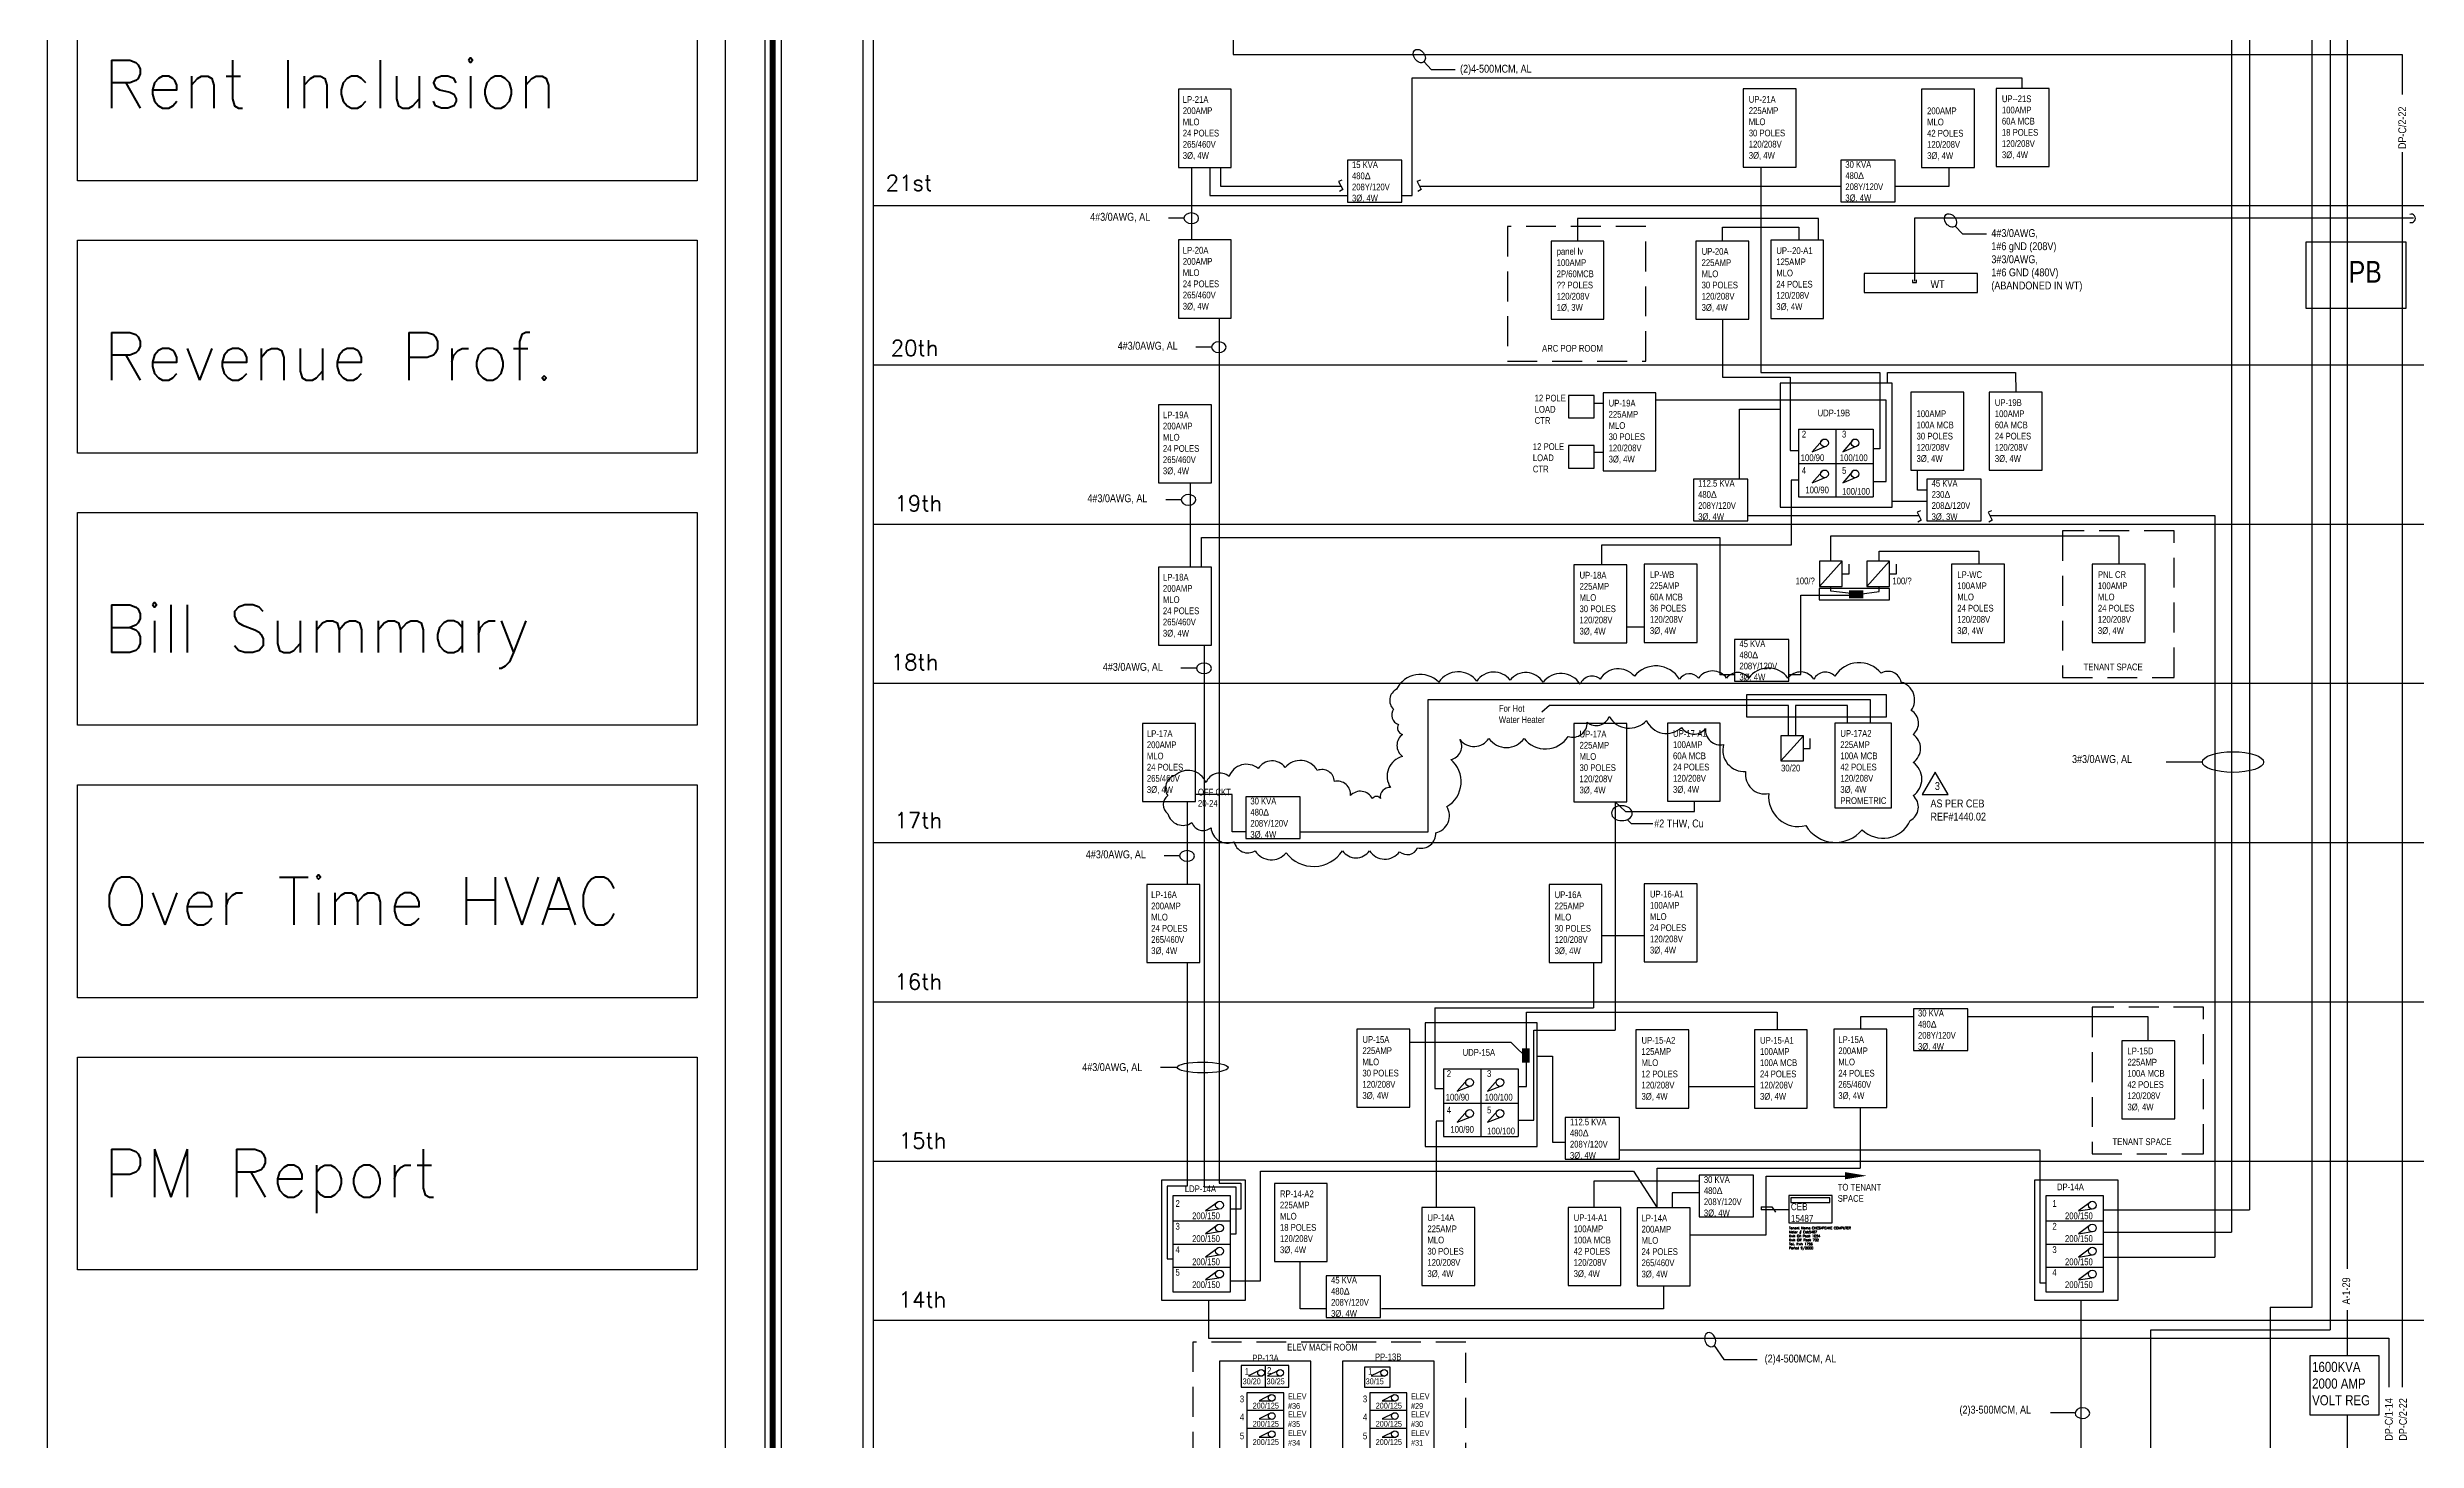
# Model space of a CAD drawing. Extents: x -4.2 to 35, y -7.8 to 73.6.
# Drawn here: x -4.21 to 15.59, y 13.76 to 25.39 of the extents above; entities that cross this region are included whole.
import ezdxf

# ---------------------------------------------------------------- set-up
doc = ezdxf.new("R2010")
doc.units = 0
doc.header["$MEASUREMENT"] = 0
doc.linetypes.add('HIDDEN', pattern=[0.375, 0.25, -0.125])
doc.layers.get('0').update_dxf_attribs({"linetype": 'CONTINUOUS'})
for name, color, linetype in [('BOX', 3, 'CONTINUOUS'), ('FLOORS', 7, 'CONTINUOUS'), ('HIDE', 7, 'CONTINUOUS'), ('HIGH-VOLTAGE', 1, 'CONTINUOUS'), ('LOW-VOLTAGE', 5, 'CONTINUOUS'), ('METER', 220, 'CONTINUOUS'), ('PANELS', 3, 'CONTINUOUS'), ('PANELTEXT', 7, 'CONTINUOUS'), ('PULL-BOXES', 3, 'CONTINUOUS'), ('REV-3', 7, 'CONTINUOUS'), ('TENSPACE', 7, 'HIDDEN')]:
    doc.layers.add(name, color=color, linetype=linetype)
doc.layers.add('MeterID', color=2, linetype='CONTINUOUS', lineweight=5)
doc.styles.add('NOTESSTYLE2', font='techl___.ttf', dxfattribs={"height": 0.25})
doc.styles.add('ROMANS', font='romans')
doc.styles.get("Standard").update_dxf_attribs({"font": 'TXT.shx', "height": 1})

msp = doc.modelspace()

# ---------------------------------------------------------------- hatches: boundary and pattern name
at = {"layer": 'LOW-VOLTAGE'}
for points in [[(10.964, 20.793), (10.964, 20.858), (10.843, 20.858), (10.843, 20.793)], [(8.175, 17.034), (8.11, 17.034), (8.11, 16.913), (8.175, 16.913)]]:
    msp.add_hatch(color=256, dxfattribs=at).paths.add_polyline_path(points)

# ---------------------------------------------------------------- linework, layer by layer
for p, q in [((2.694, 24.072), (30.437, 24.072)), ((2.694, 22.742), (30.437, 22.742)), ((2.694, 21.412), (30.437, 21.412)), ((2.694, 20.082), (30.437, 20.082)), ((2.694, 18.752), (30.437, 18.752)), ((2.694, 17.422), (30.437, 17.422)), ((2.694, 16.092), (30.437, 16.092)), ((2.694, 14.762), (30.437, 14.762))]:
    msp.add_line(p, q)
at = {"layer": 'BOX'}
for p, q in [((1.787, -7.814), (1.787, 36.029)), ((1.925, -7.655), (1.925, 35.863))]:
    msp.add_line(p, q, dxfattribs=at)
msp.add_lwpolyline([(-4.21, 35.959), (1.454, 35.959), (1.454, -7.828), (-4.21, -7.828)], close=True, dxfattribs=at)
at = {"layer": 'BOX', "const_width": 0.05}
msp.add_lwpolyline([(34.734, -7.732), (1.851, -7.732), (1.851, 35.949), (34.912, 35.949)], dxfattribs=at)
at = {"layer": 'FLOORS'}
for p, q in [((2.606, -7.246), (2.606, 35.293)), ((2.694, -7.129), (2.694, 35.175))]:
    msp.add_line(p, q, dxfattribs=at)
at = {"layer": 'HIDE'}
for p, q in [((15.561, 23.966), (11.392, 23.966)), ((11.392, 23.966), (11.392, 23.442)), ((11.731, 23.901), (11.792, 23.835)), ((11.792, 23.835), (11.993, 23.835)), ((11.375, 23.453), (11.375, 23.429)), ((11.375, 23.429), (11.407, 23.429)), ((11.407, 23.429), (11.407, 23.453))]:
    msp.add_line(p, q, dxfattribs=at)
msp.add_lwpolyline([(10.971, 23.347), (11.916, 23.347), (11.916, 23.505), (10.971, 23.505)], close=True, dxfattribs=at)
msp.add_arc((15.541, 23.965), 0.0355, 249.6451, 110.3549, dxfattribs=at)
msp.add_ellipse((11.692, 23.948), major_axis=(-0.0366, 0.0495), ratio=0.716701, dxfattribs=at)
at = {"layer": 'HIGH-VOLTAGE'}
for p, q in [((15.005, 34.391), (15.005, 15.191)), ((14.714, 14.872), (14.714, 34.19)), ((14.863, 34.173), (14.863, 14.683)), ((14.191, 33.523), (14.191, 15.684)), ((14.039, 26.797), (14.039, 15.497)), ((5.697, 25.519), (5.697, 25.333)), ((5.697, 25.333), (15.465, 25.333)), ((15.465, 25.333), (15.465, 25.001)), ((5.351, 24.391), (5.351, 23.783)), ((5.503, 24.391), (5.503, 24.156)), ((5.591, 24.391), (5.591, 24.235)), ((15.465, 24.519), (15.465, 14.204)), ((5.503, 24.156), (6.652, 24.156)), ((5.591, 24.235), (6.597, 24.235)), ((6.606, 24.284), (6.578, 24.272)), ((6.578, 24.272), (6.613, 24.205)), ((6.613, 24.205), (6.585, 24.19)), ((7.262, 24.285), (7.233, 24.273)), ((7.234, 24.273), (7.268, 24.206)), ((7.269, 24.206), (7.241, 24.191)), ((7.254, 24.235), (10.774, 24.235)), ((5.582, 23.132), (5.582, 15.931)), ((5.34, 21.757), (5.34, 21.053)), ((11.203, 21.602), (11.494, 21.602)), ((9.998, 21.484), (11.427, 21.484)), ((11.44, 21.523), (11.412, 21.511)), ((11.412, 21.511), (11.447, 21.444)), ((11.447, 21.445), (11.419, 21.429)), ((12.034, 21.523), (12.006, 21.511)), ((12.006, 21.511), (12.041, 21.444)), ((12.041, 21.445), (12.013, 21.429)), ((12.021, 21.484), (13.901, 21.484)), ((13.901, 21.484), (13.901, 15.289)), ((5.434, 21.053), (5.434, 21.299)), ((5.434, 21.299), (9.764, 21.299)), ((9.764, 21.299), (9.764, 20.152)), ((5.455, 20.401), (5.455, 15.931)), ((9.888, 20.152), (9.764, 20.152)), ((5.313, 19.095), (5.313, 18.401)), ((5.689, 19.154), (5.382, 19.154)), ((5.689, 18.84), (5.689, 19.154)), ((5.803, 18.84), (5.689, 18.84)), ((5.313, 17.749), (5.313, 15.931)), ((10.939, 17.295), (10.939, 17.192)), ((11.381, 17.295), (10.939, 17.295)), ((10.938, 16.539), (10.938, 16.033)), ((8.926, 16.184), (12.439, 16.184)), ((12.439, 16.184), (12.439, 15.074)), ((9.24, 15.702), (9.24, 16.033)), ((9.24, 16.033), (10.938, 16.033)), ((10.152, 15.476), (10.152, 15.964)), ((10.152, 15.964), (10.884, 15.964)), ((9.592, 15.825), (9.365, 15.825)), ((9.365, 15.825), (9.365, 15.702)), ((12.969, 15.684), (14.191, 15.684)), ((9.515, 15.476), (10.152, 15.476)), ((12.969, 15.497), (14.039, 15.497)), ((12.969, 15.289), (13.901, 15.289)), ((9.294, 15.049), (9.294, 14.858)), ((12.439, 15.074), (12.487, 15.074)), ((5.492, 14.93), (5.492, 14.612)), ((9.294, 14.858), (6.938, 14.858)), ((12.781, 14.93), (12.781, 12.303)), ((14.362, 14.872), (14.362, 12.417)), ((14.362, 14.872), (14.714, 14.872)), ((13.366, 12.701), (13.366, 14.683)), ((13.366, 14.683), (14.863, 14.683)), ((15.005, 14.846), (15.005, 14.466)), ((5.492, 14.612), (15.355, 14.612)), ((15.355, 14.612), (15.355, 14.202)), ((15.005, 13.972), (15.005, 11.654))]:
    msp.add_line(p, q, dxfattribs=at)
at = {"layer": 'HIGH-VOLTAGE', "color": 1}
for p, q in [((5.313, 15.881), (5.147, 15.881)), ((5.147, 15.881), (5.147, 15.275)), ((5.313, 15.931), (5.313, 15.881)), ((5.455, 15.931), (5.455, 15.877)), ((5.455, 15.877), (5.721, 15.877)), ((5.582, 15.931), (5.582, 15.906)), ((5.582, 15.906), (5.762, 15.906)), ((5.721, 15.877), (5.721, 15.482)), ((5.762, 15.906), (5.762, 15.689)), ((5.927, 15.092), (5.927, 16.007)), ((5.927, 16.007), (9.043, 16.007)), ((9.043, 16.007), (9.24, 15.702)), ((5.762, 15.689), (5.676, 15.689)), ((5.721, 15.482), (5.676, 15.482)), ((5.147, 15.275), (5.194, 15.275)), ((5.676, 15.092), (5.927, 15.092))]:
    msp.add_line(p, q, dxfattribs=at)
at = {"layer": 'HIGH-VOLTAGE'}
msp.add_solid([(10.81, 15.939), (10.99, 15.969), (10.81, 15.999)], dxfattribs=at)
at = {"layer": 'LOW-VOLTAGE'}
for p, q in [((7.194, 24.156), (7.194, 25.138)), ((7.194, 25.138), (12.287, 25.138)), ((12.287, 25.138), (12.287, 25.051)), ((10.108, 24.393), (10.108, 23.795)), ((11.681, 24.235), (11.681, 24.391)), ((7.106, 24.156), (7.194, 24.156)), ((11.228, 24.235), (11.681, 24.235)), ((10.589, 23.963), (8.575, 23.963)), ((8.575, 23.963), (8.575, 23.775)), ((10.589, 23.782), (10.589, 23.963)), ((9.786, 23.775), (9.786, 23.891)), ((9.786, 23.891), (10.425, 23.891)), ((10.108, 23.795), (10.108, 22.679)), ((10.425, 23.891), (10.425, 23.782)), ((9.787, 23.123), (9.787, 22.638)), ((9.787, 22.638), (10.352, 22.638)), ((10.108, 22.679), (10.752, 22.679)), ((10.352, 22.638), (10.352, 22.026)), ((10.752, 22.679), (11.1, 22.679)), ((11.1, 22.679), (11.1, 22.041)), ((11.164, 22.589), (11.164, 22.677)), ((11.164, 22.677), (12.235, 22.677)), ((12.235, 22.677), (12.236, 22.514)), ((8.788, 22.42), (8.715, 22.42)), ((11.155, 22.446), (9.23, 22.446)), ((9.928, 21.788), (9.928, 22.372)), ((9.928, 22.372), (10.269, 22.372)), ((11.155, 21.768), (11.155, 22.446)), ((8.788, 22.01), (8.715, 22.01)), ((10.352, 22.026), (10.421, 22.026)), ((11.1, 22.041), (11.046, 22.041)), ((10.421, 21.779), (10.359, 21.779)), ((10.359, 21.779), (10.359, 21.235)), ((11.417, 21.694), (11.417, 21.862)), ((11.046, 21.768), (11.155, 21.768)), ((11.494, 21.694), (11.417, 21.694)), ((10.359, 21.235), (8.776, 21.235)), ((8.776, 21.235), (8.776, 21.072)), ((10.692, 21.314), (13.099, 21.314)), ((10.692, 21.101), (10.692, 21.314)), ((11.096, 21.185), (11.928, 21.185)), ((11.096, 21.101), (11.096, 21.185)), ((11.928, 21.185), (11.928, 21.077)), ((13.099, 21.314), (13.099, 21.077)), ((10.441, 20.155), (10.441, 20.819)), ((10.441, 20.819), (10.899, 20.819)), ((10.692, 20.851), (10.692, 20.891)), ((10.861, 20.832), (10.692, 20.851)), ((10.932, 20.826), (11.096, 20.849)), ((11.096, 20.849), (11.096, 20.891)), ((8.987, 20.554), (9.133, 20.554)), ((10.342, 20.155), (10.441, 20.155)), ((7.328, 18.84), (7.328, 19.946)), ((7.328, 19.946), (11.019, 19.946)), ((8.34, 19.896), (8.278, 19.84)), ((9.8, 19.896), (8.34, 19.896)), ((10.339, 19.896), (9.8, 19.896)), ((10.339, 19.642), (10.339, 19.896)), ((10.832, 19.896), (10.396, 19.896)), ((10.396, 19.896), (10.396, 19.642)), ((10.832, 19.75), (10.832, 19.896)), ((11.019, 19.946), (11.019, 19.75)), ((8.889, 19.093), (8.977, 19.012)), ((8.89, 19.093), (8.89, 17.186)), ((8.977, 19.012), (9.553, 19.012)), ((9.553, 19.012), (9.553, 19.096)), ((6.257, 18.84), (7.328, 18.84)), ((8.779, 17.976), (9.133, 17.976)), ((8.709, 17.75), (8.709, 17.371)), ((7.382, 17.371), (7.382, 16.698)), ((7.382, 17.371), (8.709, 17.371)), ((8.148, 16.713), (8.148, 17.336)), ((8.148, 17.336), (10.243, 17.336)), ((10.243, 17.336), (10.243, 17.187)), ((13.344, 17.295), (11.835, 17.295)), ((13.344, 17.097), (13.344, 17.295)), ((8.022, 17.082), (7.173, 17.082)), ((8.171, 16.935), (8.02, 17.082)), ((8.21, 16.434), (8.21, 17.186)), ((8.21, 17.186), (8.89, 17.186)), ((8.237, 16.968), (8.365, 16.968)), ((8.365, 16.968), (8.365, 16.249)), ((7.382, 16.698), (7.455, 16.698)), ((8.08, 16.713), (8.148, 16.713)), ((10.053, 16.712), (9.505, 16.712)), ((8.08, 16.434), (8.21, 16.434)), ((7.394, 16.426), (7.394, 15.705)), ((7.455, 16.426), (7.394, 16.426)), ((8.365, 16.249), (8.472, 16.249)), ((9.592, 15.924), (8.711, 15.924)), ((8.711, 15.924), (8.711, 15.705)), ((6.258, 14.858), (6.258, 15.252)), ((6.476, 14.858), (6.258, 14.858))]:
    msp.add_line(p, q, dxfattribs=at)
at = {"layer": 'METER'}
for p, q in [((10.109, 15.71), (10.2, 15.71)), ((10.109, 15.71), (10.109, 15.684)), ((10.342, 15.684), (10.109, 15.684)), ((10.2, 15.71), (10.229, 15.666))]:
    msp.add_line(p, q, dxfattribs=at)
for points in [[(10.342, 15.576), (10.702, 15.576), (10.702, 15.804), (10.342, 15.804)], [(10.358, 15.745), (10.682, 15.745), (10.682, 15.784), (10.358, 15.784)]]:
    msp.add_lwpolyline(points, close=True, dxfattribs=at)
at = {"layer": 'PANELS'}
for p, q in [((10.421, 22.204), (11.046, 22.204)), ((10.421, 22.204), (10.421, 21.64)), ((10.733, 22.204), (10.733, 21.64)), ((10.733, 22.204), (10.733, 21.883)), ((11.046, 22.204), (11.046, 21.64)), ((10.619, 22.111), (10.536, 22.016)), ((10.536, 22.016), (10.659, 22.066)), ((10.873, 22.111), (10.791, 22.016)), ((10.791, 22.016), (10.913, 22.066)), ((10.421, 21.918), (11.044, 21.918)), ((10.619, 21.852), (10.536, 21.757)), ((10.536, 21.757), (10.659, 21.807)), ((10.873, 21.852), (10.791, 21.757)), ((10.791, 21.757), (10.913, 21.807)), ((10.421, 21.64), (11.046, 21.64)), ((10.598, 20.891), (10.786, 21.101)), ((10.786, 20.996), (10.844, 20.996)), ((10.844, 20.996), (10.844, 21.078)), ((10.993, 20.891), (11.181, 21.101)), ((11.181, 20.996), (11.239, 20.996)), ((11.239, 20.996), (11.239, 21.078)), ((10.275, 19.433), (10.462, 19.642)), ((10.52, 19.538), (10.52, 19.62)), ((10.462, 19.538), (10.52, 19.538)), ((7.455, 16.862), (8.08, 16.862)), ((7.455, 16.862), (7.455, 16.298)), ((7.767, 16.862), (7.767, 16.299)), ((7.767, 16.862), (7.767, 16.541)), ((8.08, 16.862), (8.08, 16.298)), ((7.653, 16.77), (7.57, 16.674)), ((7.57, 16.674), (7.693, 16.724)), ((7.907, 16.77), (7.824, 16.674)), ((7.824, 16.674), (7.947, 16.724)), ((7.455, 16.576), (8.078, 16.576)), ((7.653, 16.511), (7.57, 16.415)), ((7.57, 16.415), (7.693, 16.465)), ((7.907, 16.511), (7.824, 16.415)), ((7.824, 16.415), (7.947, 16.465)), ((7.455, 16.298), (8.08, 16.298)), ((5.569, 15.749), (5.468, 15.675)), ((5.468, 15.675), (5.598, 15.695)), ((12.862, 15.749), (12.76, 15.675)), ((12.76, 15.675), (12.891, 15.695)), ((5.194, 15.593), (5.676, 15.593)), ((5.569, 15.559), (5.468, 15.485)), ((5.468, 15.485), (5.598, 15.505)), ((12.487, 15.593), (12.969, 15.593)), ((12.862, 15.559), (12.76, 15.485)), ((12.76, 15.485), (12.891, 15.505)), ((5.194, 15.398), (5.676, 15.398)), ((5.569, 15.364), (5.468, 15.29)), ((5.468, 15.29), (5.598, 15.311)), ((12.487, 15.398), (12.969, 15.398)), ((12.862, 15.364), (12.76, 15.29)), ((12.76, 15.29), (12.891, 15.311)), ((5.194, 15.204), (5.676, 15.204)), ((5.569, 15.174), (5.468, 15.1)), ((5.468, 15.1), (5.598, 15.12)), ((12.487, 15.204), (12.969, 15.204)), ((12.862, 15.174), (12.76, 15.1)), ((12.76, 15.1), (12.891, 15.12)), ((5.922, 14.346), (5.825, 14.299)), ((5.825, 14.299), (5.939, 14.296)), ((5.965, 14.384), (5.965, 14.203)), ((6.082, 14.346), (5.985, 14.299)), ((5.985, 14.299), (6.098, 14.296)), ((6.95, 14.346), (6.852, 14.299)), ((6.852, 14.299), (6.966, 14.296)), ((6.011, 14.138), (5.914, 14.09)), ((5.914, 14.09), (6.028, 14.088)), ((7.039, 14.138), (6.942, 14.09)), ((6.942, 14.09), (7.056, 14.088)), ((6.121, 14.009), (5.813, 14.009)), ((6.011, 13.986), (5.914, 13.938)), ((5.914, 13.938), (6.028, 13.936)), ((7.149, 14.009), (6.84, 14.009)), ((7.039, 13.986), (6.942, 13.938)), ((6.942, 13.938), (7.056, 13.936)), ((6.121, 13.857), (5.813, 13.857)), ((6.011, 13.834), (5.914, 13.786)), ((5.914, 13.786), (6.028, 13.784)), ((7.149, 13.857), (6.84, 13.857)), ((7.039, 13.834), (6.942, 13.786)), ((6.942, 13.786), (7.056, 13.784))]:
    msp.add_line(p, q, dxfattribs=at)
for points in [[(5.24, 24.391), (5.682, 24.391), (5.682, 25.043), (5.24, 25.043)], [(9.96, 24.393), (10.401, 24.393), (10.401, 25.046), (9.96, 25.046)], [(11.449, 24.391), (11.891, 24.391), (11.891, 25.044), (11.449, 25.044)], [(12.074, 24.398), (12.516, 24.398), (12.516, 25.051), (12.074, 25.051)], [(6.652, 24.1), (7.106, 24.1), (7.106, 24.45), (6.652, 24.45)], [(10.774, 24.103), (11.228, 24.103), (11.228, 24.452), (10.774, 24.452)], [(5.24, 23.132), (5.682, 23.132), (5.682, 23.785), (5.24, 23.785)], [(8.354, 23.123), (8.796, 23.123), (8.796, 23.775), (8.354, 23.775)], [(9.565, 23.123), (10.007, 23.123), (10.007, 23.775), (9.565, 23.775)], [(10.189, 23.13), (10.631, 23.13), (10.631, 23.782), (10.189, 23.782)], [(10.269, 21.553), (11.203, 21.553), (11.203, 22.589), (10.269, 22.589)], [(5.074, 21.757), (5.516, 21.757), (5.516, 22.409), (5.074, 22.409)], [(8.501, 22.299), (8.715, 22.299), (8.715, 22.487), (8.501, 22.487)], [(8.788, 21.857), (9.23, 21.857), (9.23, 22.509), (8.788, 22.509)], [(11.361, 21.862), (11.803, 21.862), (11.803, 22.514), (11.361, 22.514)], [(12.015, 21.862), (12.457, 21.862), (12.457, 22.514), (12.015, 22.514)], [(8.501, 21.88), (8.715, 21.88), (8.715, 22.068), (8.501, 22.068)], [(9.543, 21.439), (9.998, 21.439), (9.998, 21.788), (9.543, 21.788)], [(11.494, 21.439), (11.949, 21.439), (11.949, 21.788), (11.494, 21.788)], [(5.074, 20.401), (5.516, 20.401), (5.516, 21.053), (5.074, 21.053)], [(8.545, 20.42), (8.987, 20.42), (8.987, 21.072), (8.545, 21.072)], [(9.133, 20.424), (9.575, 20.424), (9.575, 21.077), (9.133, 21.077)], [(10.598, 20.891), (10.786, 20.891), (10.786, 21.101), (10.598, 21.101)], [(10.993, 20.891), (11.181, 20.891), (11.181, 21.101), (10.993, 21.101)], [(11.701, 20.424), (12.143, 20.424), (12.143, 21.077), (11.701, 21.077)], [(12.876, 20.424), (13.318, 20.424), (13.318, 21.077), (12.876, 21.077)], [(10.594, 20.778), (11.183, 20.778), (11.183, 20.875), (10.594, 20.875)], [(9.888, 20.099), (10.342, 20.099), (10.342, 20.449), (9.888, 20.449)], [(9.986, 19.801), (11.157, 19.801), (11.157, 19.987), (9.986, 19.987)], [(4.94, 19.095), (5.382, 19.095), (5.382, 19.747), (4.94, 19.747)], [(8.545, 19.093), (8.987, 19.093), (8.987, 19.745), (8.545, 19.745)], [(9.326, 19.097), (9.768, 19.097), (9.768, 19.75), (9.326, 19.75)], [(10.275, 19.433), (10.462, 19.433), (10.462, 19.642), (10.275, 19.642)], [(10.724, 19.043), (11.199, 19.043), (11.199, 19.75), (10.724, 19.75)], [(5.803, 18.786), (6.257, 18.786), (6.257, 19.135), (5.803, 19.135)], [(4.977, 17.749), (5.418, 17.749), (5.418, 18.401), (4.977, 18.401)], [(8.337, 17.75), (8.779, 17.75), (8.779, 18.402), (8.337, 18.402)], [(9.133, 17.755), (9.575, 17.755), (9.575, 18.407), (9.133, 18.407)], [(7.303, 16.212), (8.237, 16.212), (8.237, 17.247), (7.303, 17.247)], [(11.381, 17.015), (11.835, 17.015), (11.835, 17.364), (11.381, 17.364)], [(6.731, 16.542), (7.173, 16.542), (7.173, 17.194), (6.731, 17.194)], [(9.063, 16.534), (9.505, 16.534), (9.505, 17.187), (9.063, 17.187)], [(10.053, 16.534), (10.495, 16.534), (10.495, 17.187), (10.053, 17.187)], [(10.717, 16.539), (11.159, 16.539), (11.159, 17.192), (10.717, 17.192)], [(13.123, 16.445), (13.565, 16.445), (13.565, 17.097), (13.123, 17.097)], [(8.472, 16.106), (8.926, 16.106), (8.926, 16.455), (8.472, 16.455)], [(5.1, 14.93), (5.8, 14.93), (5.8, 15.931), (5.1, 15.931)], [(6.042, 15.252), (6.484, 15.252), (6.484, 15.905), (6.042, 15.905)], [(9.592, 15.625), (10.046, 15.625), (10.046, 15.974), (9.592, 15.974)], [(12.393, 14.93), (13.093, 14.93), (13.093, 15.931), (12.393, 15.931)], [(5.194, 14.998), (5.676, 14.998), (5.676, 15.8), (5.194, 15.8)], [(7.274, 15.053), (7.716, 15.053), (7.716, 15.705), (7.274, 15.705)], [(8.496, 15.053), (8.937, 15.053), (8.937, 15.705), (8.496, 15.705)], [(9.073, 15.049), (9.515, 15.049), (9.515, 15.702), (9.073, 15.702)], [(12.487, 14.998), (12.969, 14.998), (12.969, 15.8), (12.487, 15.8)], [(6.476, 14.785), (6.93, 14.785), (6.93, 15.134), (6.476, 15.134)], [(14.695, 13.972), (15.274, 13.972), (15.274, 14.466), (14.695, 14.466)], [(5.584, 13.509), (6.348, 13.509), (6.348, 14.42), (5.584, 14.42)], [(5.766, 14.203), (6.164, 14.203), (6.164, 14.384), (5.766, 14.384)], [(6.612, 13.509), (7.376, 13.509), (7.376, 14.42), (6.612, 14.42)], [(5.813, 13.558), (6.121, 13.558), (6.121, 14.156), (5.813, 14.156)], [(6.84, 13.558), (7.149, 13.558), (7.149, 14.156), (6.84, 14.156)]]:
    msp.add_lwpolyline(points, close=True, dxfattribs=at)
for centre, radius in [((10.639, 22.09), 0.0324), ((10.893, 22.09), 0.0324), ((10.639, 21.831), 0.0324), ((10.893, 21.831), 0.0324), ((7.673, 16.748), 0.0324), ((7.927, 16.748), 0.0324), ((7.673, 16.489), 0.0324), ((7.927, 16.489), 0.0324), ((5.584, 15.723), 0.0324), ((12.877, 15.723), 0.0324), ((5.584, 15.533), 0.0324), ((12.877, 15.533), 0.0324), ((5.584, 15.339), 0.0324), ((12.877, 15.339), 0.0324), ((5.584, 15.148), 0.0324), ((12.877, 15.148), 0.0324), ((5.931, 14.322), 0.0279), ((6.091, 14.322), 0.0279), ((6.959, 14.322), 0.0279), ((6.02, 14.114), 0.0279), ((7.048, 14.114), 0.0279), ((6.02, 13.962), 0.0279), ((7.048, 13.962), 0.0279), ((6.02, 13.81), 0.0279), ((7.048, 13.81), 0.0279)]:
    msp.add_circle(centre, radius, dxfattribs=at)
at = {"layer": 'PANELTEXT'}
for p, q in [((7.293, 25.274), (7.353, 25.208)), ((7.353, 25.208), (7.554, 25.208)), ((5.157, 23.97), (5.287, 23.97)), ((5.386, 22.892), (5.516, 22.892)), ((5.134, 21.618), (5.264, 21.618)), ((5.262, 20.211), (5.393, 20.211)), ((13.493, 19.425), (13.796, 19.425)), ((8.99, 18.943), (9.024, 18.911)), ((9.024, 18.911), (9.203, 18.911)), ((5.12, 18.644), (5.25, 18.644)), ((5.091, 16.875), (5.229, 16.875)), ((9.717, 14.55), (9.797, 14.435)), ((9.797, 14.435), (10.075, 14.435)), ((12.528, 13.992), (12.727, 13.992))]:
    msp.add_line(p, q, dxfattribs=at)
for centre, major_axis, ratio in [((7.253, 25.321), (-0.0366, 0.0495), 0.716701), ((14.052, 19.424), (-0.256, 0), 0.337662), ((5.443, 16.873), (-0.213, 0.001), 0.213656)]:
    msp.add_ellipse(centre, major_axis=major_axis, ratio=ratio, dxfattribs=at)
at = {"layer": 'PANELTEXT', "extrusion": (0, 0, -1)}
for centre, major_axis in [((5.348, 23.966), (-0.0616, 0.0004)), ((5.578, 22.889), (-0.0616, 0.0004)), ((5.325, 21.614), (-0.0616, 0.0004)), ((5.454, 20.207), (-0.0616, 0.0004)), ((8.946, 18.997), (0.0869, -0.0006)), ((5.312, 18.64), (-0.0616, 0.0004)), ((9.683, 14.6), (-0.0221, 0.0574)), ((12.794, 13.986), (-0.0616, 0.0004))]:
    msp.add_ellipse(centre, major_axis=major_axis, ratio=0.716701, dxfattribs=at)
at = {"layer": 'PULL-BOXES'}
for points in [[(14.66, 23.215), (15.499, 23.215), (15.499, 23.767), (14.66, 23.767)], [(6.795, 14.204), (7.011, 14.204), (7.011, 14.369), (6.795, 14.369)]]:
    msp.add_lwpolyline(points, close=True, dxfattribs=at)
at = {"layer": 'REV-3'}
for points in [[(-3.958, 26.058), (1.22, 26.058), (1.22, 24.28), (-3.958, 24.28)], [(-3.958, 23.783), (1.22, 23.783), (1.22, 22.005), (-3.958, 22.005)], [(-3.958, 21.509), (1.22, 21.509), (1.22, 19.731), (-3.958, 19.731)], [(-3.958, 19.234), (1.22, 19.234), (1.22, 17.456), (-3.958, 17.456)], [(11.563, 19.34), (11.455, 19.153), (11.671, 19.153)], [(-3.958, 16.96), (1.22, 16.96), (1.22, 15.182), (-3.958, 15.182)]]:
    msp.add_lwpolyline(points, close=True, dxfattribs=at)
msp.add_lwpolyline([(10.483, 18.893, 0.520567), (10.483, 18.893, 0.520567), (10.953, 18.859, 0.520567), (11.355, 18.935, 0.520567), (11.38, 19.144, 0.520567), (11.38, 19.421, 0.520567), (11.38, 19.655, 0.520567), (11.364, 19.856, 0.520567), (11.28, 20.091, 0.520567), (11.112, 20.166, 0.520567), (10.726, 20.141, 0.520567), (10.55, 20.116, 0.520567), (10.333, 20.124, 0.520567), (10.006, 20.124, 0.520567), (9.821, 20.124, 0.520567), (9.586, 20.124, 0.520567), (9.427, 20.116, 0.520567), (9.05, 20.141, 0.520567), (8.765, 20.116, 0.520567), (8.597, 20.074, 0.520567), (8.287, 20.091, 0.520567), (8.011, 20.108, 0.520567), (7.734, 20.099, 0.520567), (7.416, 20.091, 0.520567), (7.063, 20.032, 0.520567), (7.038, 19.865, 0.520567), (7.08, 19.739, 0.520567), (7.114, 19.655, 0.520567), (7.114, 19.471, 0.520567), (7.013, 19.211, 0.520567), (6.929, 19.119, 0.520567), (6.862, 19.119, 0.520567), (6.678, 19.144, 0.520567), (6.544, 19.261, 0.520567), (6.401, 19.354, 0.520567), (6.133, 19.379, 0.520567), (5.907, 19.37, 0.520567), (5.664, 19.303, 0.520567), (5.471, 19.253, 0.520567), (5.211, 19.312, 0.520567), (5.152, 19.144, 0.520567), (5.152, 18.993, 0.520567), (5.353, 18.918, 0.520567), (5.513, 18.876, 0.520567), (5.706, 18.759, 0.520567), (5.882, 18.683, 0.520567), (6.141, 18.667, 0.520567), (6.611, 18.683, 0.520567), (6.837, 18.683, 0.520567), (7.089, 18.675, 0.520567), (7.239, 18.709, 0.520567), (7.39, 18.834, 0.520567), (7.483, 19.052, 0.520567), (7.516, 19.446, 0.520567), (7.592, 19.613, 0.520567), (7.835, 19.622, 0.520567), (8.128, 19.622, 0.520567), (8.497, 19.638, 0.520567), (8.656, 19.756, 0.520567), (8.84, 19.806, 0.520567), (9.151, 19.772, 0.520567), (9.444, 19.714, 0.520567), (9.645, 19.705, 0.520567), (9.796, 19.571, 0.520567), (9.98, 19.345, 0.520567), (10.173, 19.161, 0.520567), (10.483, 18.893)], format="xyb", close=True, dxfattribs=at)
at = {"layer": 'TENSPACE'}
for points in [[(7.989, 22.772), (9.145, 22.772), (9.145, 23.897), (7.989, 23.897)], [(12.627, 20.131), (13.559, 20.131), (13.559, 21.355), (12.627, 21.355)], [(12.874, 16.151), (13.806, 16.151), (13.806, 17.376), (12.874, 17.376)], [(5.362, 13.489), (7.642, 13.489), (7.642, 14.58), (5.362, 14.58)]]:
    msp.add_lwpolyline(points, close=True, dxfattribs=at)

# ---------------------------------------------------------------- texts
at = {"layer": 'FLOORS'}
for s, p in [('21st', (2.794, 24.196)), ('20th', (2.836, 22.817)), ('19th', (2.867, 21.519)), ('18th', (2.836, 20.193)), ('17th', (2.867, 18.872)), ('16th', (2.867, 17.524)), ('15th', (2.903, 16.197)), ('14th', (2.902, 14.869))]:
    msp.add_text(s, height=0.1313, dxfattribs=at).set_placement(p)
at = {"layer": 'HIDE', "attachment_point": 1, "style": 'NOTESSTYLE2'}
for s, insert, char_height in [('4#3/0AWG,\\P1#6 gND (208V)\\P3#3/0AWG,\\P1#6 GND (480V)\\P(ABANDONED IN WT)', (12.033, 23.875), 0.06563), ('WT', (11.525, 23.448), 0.0656)]:
    msp.add_mtext(s, dxfattribs=dict(at, insert=insert, char_height=char_height))
at = {"layer": 'METER', "insert": (10.358, 15.74), "char_height": 0.0589, "attachment_point": 1, "style": 'NOTESSTYLE2'}
msp.add_mtext('CEB\\P15487', dxfattribs=at)
at = {"layer": 'MeterID', "insert": (10.342, 15.542), "char_height": 0.02, "attachment_point": 1, "style": 'ROMANS'}
msp.add_mtext('Tenant Name CHESAPEAKE COMPUTER\\PMeter # Ceb5487\\PKwh On Peak 1054\\PKwh Off Peak 702\\PTot. Kwh 1756\\PPeriod 9/2000', dxfattribs=at)
at = {"layer": 'PANELTEXT', "attachment_point": 1, "style": 'NOTESSTYLE2'}
for s, insert, char_height in [('(2)4-500MCM, AL', (7.594, 25.248), 0.06563), ('LP-21A\\P200AMP\\PMLO\\P24 POLES\\P265/460V\\P3Ø, 4W', (5.277, 24.986), 0.0561), ('UP-21A\\P225AMP\\PMLO\\P30 POLES\\P120/208V\\P3Ø, 4W', (10.006, 24.987), 0.0561), ('UP--21S\\P100AMP\\P60A MCB\\P18 POLES\\P120/208V\\P3Ø, 4W', (12.121, 24.992), 0.0561), ('\\P200AMP\\PMLO\\P42 POLES\\P120/208V\\P3Ø, 4W', (11.496, 24.985), 0.0561), ('15 KVA\\P480\\Fgreekc.shx;D\\P\\fTechnicLite|b0|i0|c2|p2;208Y/120V\\P3Ø, 4W', (6.691, 24.441), 0.05567), ('30 KVA\\P480\\Fgreekc.shx;D\\P\\fTechnicLite|b0|i0|c2|p2;208Y/120V\\P3Ø, 4W', (10.813, 24.443), 0.05567), ('4#3/0AWG, AL', (4.503, 24.011), 0.06563), ('LP-20A\\P200AMP\\PMLO\\P24 POLES\\P265/460V\\P3Ø, 4W', (5.277, 23.727), 0.0561), ('panel lv\\P100AMP\\P2P/60MCB\\P?? POLES\\P120/208V\\P1Ø, 3W', (8.401, 23.717), 0.0561), ('UP-20A\\P225AMP\\PMLO\\P30 POLES\\P120/208V\\P3Ø, 4W', (9.612, 23.717), 0.0561), ('UP--20-A1\\P125AMP\\PMLO\\P24 POLES\\P120/208V\\P3Ø, 4W', (10.236, 23.724), 0.0561), ('PB', (15.019, 23.609), 0.1804), ('4#3/0AWG, AL', (4.733, 22.934), 0.06563), ('ARC POP ROOM', (8.279, 22.908), 0.05615), ('12 POLE\\PLOAD\\PCTR', (8.217, 22.492), 0.0561), ('UP-19A\\P225AMP\\PMLO\\P30 POLES\\P120/208V\\P3Ø, 4W', (8.835, 22.45), 0.0561), ('UP-19B\\P100AMP\\P60A MCB\\P24 POLES\\P120/208V\\P3Ø, 4W', (12.062, 22.455), 0.0561), ('LP-19A\\P200AMP\\PMLO\\P24 POLES\\P265/460V\\P3Ø, 4W', (5.111, 22.352), 0.0561), ('2', (10.449, 22.191), 0.0561), ('UDP-19B', (10.581, 22.368), 0.0561), ('3', (10.785, 22.191), 0.0561), ('\\P100AMP\\P100A MCB\\P30 POLES\\P120/208V\\P3Ø, 4W', (11.408, 22.455), 0.0561), ('12 POLE\\PLOAD\\PCTR', (8.202, 22.087), 0.0561), ('\\C7;100/90', (10.44, 21.994), 0.0561), ('\\C7;100/100', (10.767, 21.994), 0.05615), ('112.5 KVA\\P480\\Fgreekc.shx;D\\P\\fTechnicLite|b0|i0|c2|p2;208Y/120V\\P3Ø, 4W', (9.583, 21.78), 0.05567), ('4', (10.449, 21.888), 0.0561), ('5', (10.785, 21.888), 0.0561), ('45 KVA\\P230\\Fgreekc.shx;D\\P\\fTechnicLite|b0|i0|c2|p2;208\\Fgreekc.shx;D\\fTechnicLite|b0|i0|c2|p2;/120V\\P3Ø, 3W', (11.534, 21.78), 0.05567), ('4#3/0AWG, AL', (4.48, 21.66), 0.06563), ('\\C7;100/90', (10.479, 21.725), 0.0561), ('\\C7;100/100', (10.786, 21.713), 0.05615), ('LP-18A\\P200AMP\\PMLO\\P24 POLES\\P265/460V\\P3Ø, 4W', (5.111, 20.996), 0.0561), ('UP-18A\\P225AMP\\PMLO\\P30 POLES\\P120/208V\\P3Ø, 4W', (8.592, 21.013), 0.0561), ('LP-WB\\P225AMP\\P60A MCB\\P36 POLES\\P120/208V\\P3Ø, 4W', (9.18, 21.018), 0.0561), ('LP-WC\\P100AMP\\PMLO\\P24 POLES\\P120/208V\\P3Ø, 4W', (11.748, 21.018), 0.0561), ('PNL CR\\P100AMP\\PMLO\\P24 POLES\\P120/208V\\P3Ø, 4W', (12.923, 21.018), 0.0561), ('100/?', (10.397, 20.965), 0.0561), ('100/?', (11.206, 20.965), 0.0561), ('45 KVA\\P480\\Fgreekc.shx;D\\P\\fTechnicLite|b0|i0|c2|p2;208Y/120V\\P3Ø, 4W', (9.928, 20.44), 0.05567), ('4#3/0AWG, AL', (4.609, 20.252), 0.06563), ('TENANT SPACE', (12.804, 20.247), 0.05615), ('For Hot \\PWater Heater', (7.918, 19.9), 0.05615), ('LP-17A\\P200AMP\\PMLO\\P24 POLES\\P265/460V\\P3Ø, 4W', (4.977, 19.69), 0.0561), ('UP-17A\\P225AMP\\PMLO\\P30 POLES\\P120/208V\\P3Ø, 4W', (8.592, 19.686), 0.0561), ('UP-17-A1\\P100AMP\\P60A MCB\\P24 POLES\\P120/208V\\P3Ø, 4W', (9.373, 19.691), 0.0561), ('UP-17A2\\P225AMP\\P100A MCB\\P42 POLES\\P120/208V\\P3Ø, 4W\\PPROMETRIC', (10.771, 19.691), 0.0561), ('30/20', (10.276, 19.402), 0.0561), ('3#3/0AWG, AL', (12.707, 19.482), 0.06563), ('OFF CKT\\P20-24', (5.404, 19.201), 0.0561), ('30 KVA\\P480{\\Fgreekc.shx;D\\P}208Y/120V\\P3Ø, 4W', (5.842, 19.126), 0.05567), ('#2 THW, Cu', (9.216, 18.944), 0.0656), ('4#3/0AWG, AL', (4.467, 18.686), 0.06563), ('LP-16A\\P200AMP\\PMLO\\P24 POLES\\P265/460V\\P3Ø, 4W', (5.013, 18.344), 0.0561), ('UP-16A\\P225AMP\\PMLO\\P30 POLES\\P120/208V\\P3Ø, 4W', (8.384, 18.344), 0.0561), ('UP-16-A1\\P100AMP\\PMLO\\P24 POLES\\P120/208V\\P3Ø, 4W', (9.18, 18.349), 0.0561), ('30 KVA\\P480\\Fgreekc.shx;D\\P\\fTechnicLite|b0|i0|c2|p2;208Y/120V\\P3Ø, 4W', (11.42, 17.355), 0.05567), ('UP-15A\\P225AMP\\PMLO\\P30 POLES\\P120/208V\\P3Ø, 4W', (6.778, 17.135), 0.0561), ('UDP-15A', (7.615, 17.027), 0.0561), ('UP-15-A2\\P125AMP\\PMLO\\P12 POLES\\P120/208V\\P3Ø, 4W', (9.11, 17.128), 0.0561), ('UP-15-A1\\P100AMP\\P100A MCB\\P24 POLES\\P120/208V\\P3Ø, 4W', (10.1, 17.128), 0.0561), ('LP-15A\\P200AMP\\PMLO\\P24 POLES\\P265/460V\\P3Ø, 4W', (10.754, 17.134), 0.0561), ('LP-15D\\P225AMP\\P100A MCB\\P42 POLES\\P120/208V\\P3Ø, 4W', (13.17, 17.039), 0.0561), ('4#3/0AWG, AL', (4.437, 16.909), 0.06563), ('2', (7.483, 16.85), 0.0561), ('3', (7.819, 16.85), 0.0561), ('\\C7;100/90', (7.474, 16.653), 0.0561), ('\\C7;100/100', (7.801, 16.653), 0.05615), ('4', (7.483, 16.546), 0.0561), ('5', (7.819, 16.546), 0.0561), ('112.5 KVA\\P480\\Fgreekc.shx;D\\P\\fTechnicLite|b0|i0|c2|p2;208Y/120V\\P3Ø, 4W', (8.512, 16.446), 0.05567), ('\\C7;100/90', (7.513, 16.384), 0.0561), ('\\C7;100/100', (7.82, 16.371), 0.05615), ('TENANT SPACE', (13.045, 16.281), 0.05615), ('LDP-14A', (5.294, 15.888), 0.0561), ('RP-14-A2\\P225AMP\\PMLO\\P18 POLES\\P120/208V\\P3Ø, 4W', (6.089, 15.846), 0.0561), ('30 KVA\\P480\\Fgreekc.shx;D\\P\\fTechnicLite|b0|i0|c2|p2;208Y/120V\\P3Ø, 4W', (9.631, 15.965), 0.05567), ('TO TENANT\\PSPACE', (10.749, 15.901), 0.0561), ('DP-14A', (12.581, 15.904), 0.0561), ('2', (5.216, 15.765), 0.0561), ('200\\C7;/150', (5.355, 15.662), 0.05615), ('UP-14A\\P225AMP\\PMLO\\P30 POLES\\P120/208V\\P3Ø, 4W', (7.321, 15.647), 0.0561), ('UP-14-A1\\P100AMP\\P100A MCB\\P42 POLES\\P120/208V\\P3Ø, 4W', (8.543, 15.647), 0.0561), ('LP-14A\\P200AMP\\PMLO\\P24 POLES\\P265/460V\\P3Ø, 4W', (9.11, 15.644), 0.0561), ('1', (12.543, 15.765), 0.0561), ('200\\C7;/150', (12.648, 15.662), 0.05615), ('3', (5.216, 15.575), 0.0561), ('200\\C7;/150', (5.355, 15.472), 0.05615), ('2', (12.543, 15.575), 0.0561), ('200\\C7;/150', (12.648, 15.472), 0.05615), ('4', (5.216, 15.38), 0.0561), ('200\\C7;/150', (5.355, 15.278), 0.05615), ('3', (12.543, 15.38), 0.0561), ('200\\C7;/150', (12.648, 15.278), 0.05615), ('5', (5.216, 15.19), 0.0561), ('200\\C7;/150', (5.355, 15.087), 0.05615), ('45 KVA\\P480\\Fgreekc.shx;D\\P\\fTechnicLite|b0|i0|c2|p2;208Y/120V\\P3Ø, 4W', (6.516, 15.125), 0.05567), ('4', (12.543, 15.19), 0.0561), ('200\\C7;/150', (12.648, 15.087), 0.05615), ('PP-13A', (5.857, 14.474), 0.0561), ('ELEV MACH ROOM', (6.149, 14.565), 0.05615), ('PP-13B', (6.882, 14.484), 0.0561), ('(2)4-500MCM, AL', (10.139, 14.475), 0.06563), ('30\\C7;/20', (5.777, 14.276), 0.0484), ('1', (5.795, 14.363), 0.0561), ('30\\C7;/25', (5.977, 14.276), 0.0484), ('2', (5.981, 14.371), 0.0561), ('30\\C7;/15', (6.805, 14.276), 0.0484), ('1', (6.826, 14.363), 0.0561), ('1600KVA\\P2000 AMP\\PVOLT REG', (14.713, 14.414), 0.0835), ('3', (5.754, 14.133), 0.0561), ('2\\C7;00/125', (5.861, 14.073), 0.04841), ('ELEV\\P#36', (6.156, 14.151), 0.0484), ('3', (6.782, 14.133), 0.0561), ('2\\C7;00/125', (6.889, 14.073), 0.04841), ('ELEV\\P#29', (7.184, 14.151), 0.0484), ('4', (5.754, 13.981), 0.0561), ('2\\C7;00/125', (5.861, 13.921), 0.04841), ('ELEV\\P#35', (6.156, 14), 0.0484), ('4', (6.782, 13.981), 0.0561), ('2\\C7;00/125', (6.889, 13.921), 0.04841), ('ELEV\\P#30', (7.184, 14), 0.0484), ('(2)3-500MCM, AL', (11.767, 14.048), 0.06563), ('5', (5.754, 13.824), 0.0561), ('2\\C7;00/125', (5.861, 13.769), 0.04841), ('ELEV\\P#34', (6.156, 13.843), 0.0484), ('5', (6.782, 13.824), 0.0561), ('2\\C7;00/125', (6.889, 13.769), 0.04841), ('ELEV\\P#31', (7.184, 13.843), 0.0484)]:
    msp.add_mtext(s, dxfattribs=dict(at, insert=insert, char_height=char_height))
at = {"layer": 'PANELTEXT', "char_height": 0.0656, "attachment_point": 1, "rotation": 90, "style": 'NOTESSTYLE2'}
for s, insert in [('DP-C/2-22', (15.433, 24.544)), ('A-1-29', (14.965, 14.894)), ('DP-C/1-14', (15.321, 13.756)), ('DP-C/2-22', (15.439, 13.756))]:
    msp.add_mtext(s, dxfattribs=dict(at, insert=insert))
at = {"layer": 'REV-3', "color": 2, "style": 'ROMANS'}
for s, p in [('Rent Inclusion', (-3.744, 24.887)), ('Revenue Prof.', (-3.744, 22.613)), ('Bill Summary', (-3.744, 20.338)), ('Over Time HVAC', (-3.744, 18.064)), ('PM Report', (-3.744, 15.79))]:
    msp.add_text(s, height=0.4, dxfattribs=at).set_placement(p)
at = {"layer": 'REV-3', "attachment_point": 1, "style": 'NOTESSTYLE2'}
for s, insert, char_height in [('3', (11.561, 19.257), 0.0656), ('AS PER CEB\\PREF#1440.02', (11.524, 19.111), 0.06563)]:
    msp.add_mtext(s, dxfattribs=dict(at, insert=insert, char_height=char_height))

doc.saveas('drawing.dxf')
